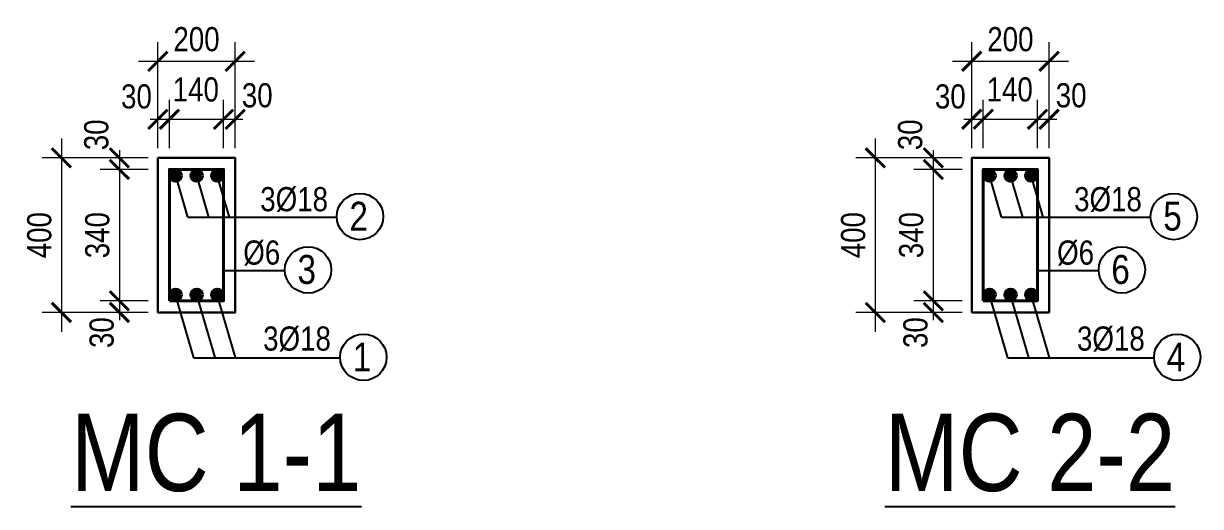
# Model space of a CAD drawing. Header units: inches. Extents: x -995865 to -814036, y 3430062 to 3602072.
# Drawn here: x -967128 to -964085, y 3485029 to 3486279 of the extents above; entities that cross this region are included whole.
import ezdxf

# ---------------------------------------------------------------- set-up
doc = ezdxf.new("R2010")
doc.units = ezdxf.units.IN
doc.header["$LTSCALE"] = 2.8
doc.header["$MEASUREMENT"] = 0
for name, color, linetype, lineweight in [('duongkichthuoc', 4, 'Continuous', 13), ('NET BAO', 4, 'Continuous', 30), ('THEP DAI', 5, 'Continuous', 40), ('THEP DOC', 2, 'Continuous', 60)]:
    doc.layers.add(name, color=color, linetype=linetype, lineweight=lineweight)
doc.layers.add('text', color=3, linetype='Continuous')
doc.styles.add('Helve-Condense', font='VHELVCN0.TTF')
doc.styles.add('Text.Helve-condense', font='VHELVCN0.TTF')
doc.dimstyles.new('TL25', dxfattribs={"dimscale": 25, "dimtxt": 2.5, "dimasz": 2, "dimexe": 2, "dimexo": 1, "dimgap": 1, "dimtad": 1, "dimdec": 0, "dimzin": 0, "dimdsep": 46, "dimtxsty": 'Helve-Condense', "dimblk": 'ARCHTICK', "dimcen": 2, "dimdle": 2, "dimclrd": 4, "dimclre": 4, "dimclrt": 4, "dimadec": 0, "dimazin": 0, "dimtfac": 0.004, "dimtdec": 0, "dimtmove": 2, "dimatfit": 3, "dimfxl": 1, "dimtolj": 1, "dimtzin": 0, "dimlwd": 9, "dimlwe": 13, "dimarcsym": 1})

# ---------------------------------------------------------------- blocks, each defined once
blk = doc.blocks.new('*D1023')
at = {"layer": 'DEFPOINTS', "color": 0}
for p in [(-966750.5, 3486030.9), (-966780.5, 3485930.9), (-966750.5, 3485930.9)]:
    blk.add_point(p, dxfattribs=at)
at = {"layer": 'duongkichthuoc', "color": 4, "linetype": 'Continuous', "lineweight": 13}
for p, q in [((-966780.5, 3485955.9), (-966780.5, 3486080.9)), ((-966750.5, 3485955.9), (-966750.5, 3486080.9))]:
    blk.add_line(p, q, dxfattribs=at)
at = {"layer": 'duongkichthuoc', "color": 4, "linetype": 'Continuous', "lineweight": 9}
blk.add_line((-966780.5, 3486030.9), (-966750.5, 3486030.9), dxfattribs=at)
at = {"layer": 'duongkichthuoc', "color": 4, "insert": (-966835.8, 3486089.6), "char_height": 62.5, "attachment_point": 5, "style": 'Helve-Condense'}
blk.add_mtext('\\A1;30', dxfattribs=at)
blk = doc.blocks.new('_ArchTick')
at = {"color": 0, "linetype": 'ByBlock', "const_width": 0.15}
blk.add_lwpolyline([(-0.5, -0.5), (0.5, 0.5)], dxfattribs=at)
blk = doc.blocks.new('*D1024')
at = {"layer": 'DEFPOINTS', "color": 0}
for p in [(-966580.5, 3486030.9), (-966610.5, 3485930.9), (-966580.5, 3485930.9)]:
    blk.add_point(p, dxfattribs=at)
at = {"layer": 'duongkichthuoc', "color": 4, "linetype": 'Continuous', "lineweight": 13}
for p, q in [((-966610.5, 3485955.9), (-966610.5, 3486080.9)), ((-966580.5, 3485955.9), (-966580.5, 3486080.9))]:
    blk.add_line(p, q, dxfattribs=at)
at = {"layer": 'duongkichthuoc', "color": 4, "linetype": 'Continuous', "lineweight": 9}
blk.add_line((-966610.5, 3486030.9), (-966580.5, 3486030.9), dxfattribs=at)
at = {"layer": 'duongkichthuoc', "color": 4, "insert": (-966523.5, 3486092.6), "char_height": 62.5, "attachment_point": 5, "style": 'Helve-Condense'}
blk.add_mtext('\\A1;30', dxfattribs=at)
blk = doc.blocks.new('*D1025')
at = {"layer": 'DEFPOINTS', "color": 0}
for p in [(-966780.5, 3485930.9), (-966879.8, 3485900.9), (-966780.5, 3485900.9)]:
    blk.add_point(p, dxfattribs=at)
at = {"layer": 'duongkichthuoc', "color": 4, "linetype": 'Continuous', "lineweight": 13}
for p, q in [((-966805.5, 3485930.9), (-966929.8, 3485930.9)), ((-966805.5, 3485900.9), (-966929.8, 3485900.9))]:
    blk.add_line(p, q, dxfattribs=at)
at = {"layer": 'duongkichthuoc', "color": 4, "linetype": 'Continuous', "lineweight": 9}
blk.add_line((-966879.8, 3485930.9), (-966879.8, 3485900.9), dxfattribs=at)
at = {"layer": 'duongkichthuoc', "color": 4, "insert": (-966939.3, 3485990.7), "char_height": 62.5, "attachment_point": 5, "rotation": 90, "style": 'Helve-Condense'}
blk.add_mtext('\\A1;30', dxfattribs=at)
blk = doc.blocks.new('*D1026')
at = {"layer": 'DEFPOINTS', "color": 0}
for p in [(-966780.5, 3485560.9), (-966879.8, 3485530.9), (-966780.5, 3485530.9)]:
    blk.add_point(p, dxfattribs=at)
at = {"layer": 'duongkichthuoc', "color": 4, "linetype": 'Continuous', "lineweight": 13}
for p, q in [((-966805.5, 3485560.9), (-966929.8, 3485560.9)), ((-966805.5, 3485530.9), (-966929.8, 3485530.9))]:
    blk.add_line(p, q, dxfattribs=at)
at = {"layer": 'duongkichthuoc', "color": 4, "linetype": 'Continuous', "lineweight": 9}
blk.add_line((-966879.8, 3485560.9), (-966879.8, 3485530.9), dxfattribs=at)
at = {"layer": 'duongkichthuoc', "color": 4, "insert": (-966925.5, 3485478.6), "char_height": 62.5, "attachment_point": 5, "rotation": 90, "style": 'Helve-Condense'}
blk.add_mtext('\\A1;30', dxfattribs=at)
blk = doc.blocks.new('*D1031')
at = {"layer": 'DEFPOINTS', "color": 0}
for p in [(-966879.8, 3485930.9), (-967029.8, 3485530.9), (-966879.8, 3485530.9)]:
    blk.add_point(p, dxfattribs=at)
at = {"layer": 'duongkichthuoc', "color": 4, "linetype": 'Continuous', "lineweight": 9}
blk.add_line((-967029.8, 3485980.9), (-967029.8, 3485480.9), dxfattribs=at)
at = {"layer": 'duongkichthuoc', "color": 4, "linetype": 'Continuous', "lineweight": 13}
for p, q in [((-966904.8, 3485930.9), (-967079.8, 3485930.9)), ((-966904.8, 3485530.9), (-967079.8, 3485530.9))]:
    blk.add_line(p, q, dxfattribs=at)
at = {"layer": 'duongkichthuoc', "color": 4, "lineweight": 9, "xscale": 50, "yscale": 50, "zscale": 50}
for p, rotation in [((-967029.8, 3485930.9), 90), ((-967029.8, 3485530.9), 270)]:
    blk.add_blockref('_ArchTick', p, dxfattribs=dict(at, rotation=rotation))
at = {"layer": 'duongkichthuoc', "color": 4, "insert": (-967086.7, 3485730.9), "char_height": 62.5, "attachment_point": 5, "rotation": 90, "style": 'Helve-Condense'}
blk.add_mtext('\\A1;400', dxfattribs=at)
blk = doc.blocks.new('*D1032')
at = {"layer": 'DEFPOINTS', "color": 0}
for p in [(-966580.5, 3486180.9), (-966780.5, 3486030.9), (-966580.5, 3486030.9)]:
    blk.add_point(p, dxfattribs=at)
at = {"layer": 'duongkichthuoc', "color": 4, "linetype": 'Continuous', "lineweight": 13}
for p, q in [((-966780.5, 3486055.9), (-966780.5, 3486230.9)), ((-966580.5, 3486055.9), (-966580.5, 3486230.9))]:
    blk.add_line(p, q, dxfattribs=at)
at = {"layer": 'duongkichthuoc', "color": 4, "linetype": 'Continuous', "lineweight": 9}
blk.add_line((-966830.5, 3486180.9), (-966530.5, 3486180.9), dxfattribs=at)
at = {"layer": 'duongkichthuoc', "color": 4, "lineweight": 9, "xscale": 50, "yscale": 50, "zscale": 50, "rotation": 180}
blk.add_blockref('_ArchTick', (-966780.5, 3486180.9), dxfattribs=at)
at = {"layer": 'duongkichthuoc', "color": 4, "lineweight": 9, "xscale": 50, "yscale": 50, "zscale": 50}
blk.add_blockref('_ArchTick', (-966580.5, 3486180.9), dxfattribs=at)
at = {"layer": 'duongkichthuoc', "color": 4, "insert": (-966680.5, 3486237.8), "char_height": 62.5, "attachment_point": 5, "style": 'Helve-Condense'}
blk.add_mtext('\\A1;200', dxfattribs=at)
blk = doc.blocks.new('*D1035')
at = {"layer": 'DEFPOINTS', "color": 0}
for p in [(-964646.4, 3486030.9), (-964676.4, 3485930.9), (-964646.4, 3485930.9)]:
    blk.add_point(p, dxfattribs=at)
at = {"layer": 'duongkichthuoc', "color": 4, "linetype": 'Continuous', "lineweight": 13}
for p, q in [((-964676.4, 3485955.9), (-964676.4, 3486080.9)), ((-964646.4, 3485955.9), (-964646.4, 3486080.9))]:
    blk.add_line(p, q, dxfattribs=at)
at = {"layer": 'duongkichthuoc', "color": 4, "linetype": 'Continuous', "lineweight": 9}
blk.add_line((-964676.4, 3486030.9), (-964646.4, 3486030.9), dxfattribs=at)
at = {"layer": 'duongkichthuoc', "color": 4, "insert": (-964731.7, 3486089.6), "char_height": 62.5, "attachment_point": 5, "style": 'Helve-Condense'}
blk.add_mtext('\\A1;30', dxfattribs=at)
blk = doc.blocks.new('*D1036')
at = {"layer": 'DEFPOINTS', "color": 0}
for p in [(-964476.4, 3486030.9), (-964506.4, 3485930.9), (-964476.4, 3485930.9)]:
    blk.add_point(p, dxfattribs=at)
at = {"layer": 'duongkichthuoc', "color": 4, "linetype": 'Continuous', "lineweight": 13}
for p, q in [((-964506.4, 3485955.9), (-964506.4, 3486080.9)), ((-964476.4, 3485955.9), (-964476.4, 3486080.9))]:
    blk.add_line(p, q, dxfattribs=at)
at = {"layer": 'duongkichthuoc', "color": 4, "linetype": 'Continuous', "lineweight": 9}
blk.add_line((-964506.4, 3486030.9), (-964476.4, 3486030.9), dxfattribs=at)
at = {"layer": 'duongkichthuoc', "color": 4, "insert": (-964419.4, 3486092.6), "char_height": 62.5, "attachment_point": 5, "style": 'Helve-Condense'}
blk.add_mtext('\\A1;30', dxfattribs=at)
blk = doc.blocks.new('*D1037')
at = {"layer": 'DEFPOINTS', "color": 0}
for p in [(-964676.4, 3485930.9), (-964775.7, 3485900.9), (-964676.4, 3485900.9)]:
    blk.add_point(p, dxfattribs=at)
at = {"layer": 'duongkichthuoc', "color": 4, "linetype": 'Continuous', "lineweight": 13}
for p, q in [((-964701.4, 3485930.9), (-964825.7, 3485930.9)), ((-964701.4, 3485900.9), (-964825.7, 3485900.9))]:
    blk.add_line(p, q, dxfattribs=at)
at = {"layer": 'duongkichthuoc', "color": 4, "linetype": 'Continuous', "lineweight": 9}
blk.add_line((-964775.7, 3485930.9), (-964775.7, 3485900.9), dxfattribs=at)
at = {"layer": 'duongkichthuoc', "color": 4, "insert": (-964835.2, 3485990.7), "char_height": 62.5, "attachment_point": 5, "rotation": 90, "style": 'Helve-Condense'}
blk.add_mtext('\\A1;30', dxfattribs=at)
blk = doc.blocks.new('*D1038')
at = {"layer": 'DEFPOINTS', "color": 0}
for p in [(-964676.4, 3485560.9), (-964775.7, 3485530.9), (-964676.4, 3485530.9)]:
    blk.add_point(p, dxfattribs=at)
at = {"layer": 'duongkichthuoc', "color": 4, "linetype": 'Continuous', "lineweight": 13}
for p, q in [((-964701.4, 3485560.9), (-964825.7, 3485560.9)), ((-964701.4, 3485530.9), (-964825.7, 3485530.9))]:
    blk.add_line(p, q, dxfattribs=at)
at = {"layer": 'duongkichthuoc', "color": 4, "linetype": 'Continuous', "lineweight": 9}
blk.add_line((-964775.7, 3485560.9), (-964775.7, 3485530.9), dxfattribs=at)
at = {"layer": 'duongkichthuoc', "color": 4, "insert": (-964821.5, 3485478.6), "char_height": 62.5, "attachment_point": 5, "rotation": 90, "style": 'Helve-Condense'}
blk.add_mtext('\\A1;30', dxfattribs=at)
blk = doc.blocks.new('*D1039')
at = {"layer": 'DEFPOINTS', "color": 0}
for p in [(-964775.7, 3485930.9), (-964925.7, 3485530.9), (-964775.7, 3485530.9)]:
    blk.add_point(p, dxfattribs=at)
at = {"layer": 'duongkichthuoc', "color": 4, "linetype": 'Continuous', "lineweight": 9}
blk.add_line((-964925.7, 3485980.9), (-964925.7, 3485480.9), dxfattribs=at)
at = {"layer": 'duongkichthuoc', "color": 4, "linetype": 'Continuous', "lineweight": 13}
for p, q in [((-964800.7, 3485930.9), (-964975.7, 3485930.9)), ((-964800.7, 3485530.9), (-964975.7, 3485530.9))]:
    blk.add_line(p, q, dxfattribs=at)
at = {"layer": 'duongkichthuoc', "color": 4, "lineweight": 9, "xscale": 50, "yscale": 50, "zscale": 50}
for p, rotation in [((-964925.7, 3485930.9), 90), ((-964925.7, 3485530.9), 270)]:
    blk.add_blockref('_ArchTick', p, dxfattribs=dict(at, rotation=rotation))
at = {"layer": 'duongkichthuoc', "color": 4, "insert": (-964982.6, 3485730.9), "char_height": 62.5, "attachment_point": 5, "rotation": 90, "style": 'Helve-Condense'}
blk.add_mtext('\\A1;400', dxfattribs=at)
blk = doc.blocks.new('*D1040')
at = {"layer": 'DEFPOINTS', "color": 0}
for p in [(-964476.4, 3486180.9), (-964676.4, 3486030.9), (-964476.4, 3486030.9)]:
    blk.add_point(p, dxfattribs=at)
at = {"layer": 'duongkichthuoc', "color": 4, "linetype": 'Continuous', "lineweight": 13}
for p, q in [((-964676.4, 3486055.9), (-964676.4, 3486230.9)), ((-964476.4, 3486055.9), (-964476.4, 3486230.9))]:
    blk.add_line(p, q, dxfattribs=at)
at = {"layer": 'duongkichthuoc', "color": 4, "linetype": 'Continuous', "lineweight": 9}
blk.add_line((-964726.4, 3486180.9), (-964426.4, 3486180.9), dxfattribs=at)
at = {"layer": 'duongkichthuoc', "color": 4, "lineweight": 9, "xscale": 50, "yscale": 50, "zscale": 50, "rotation": 180}
blk.add_blockref('_ArchTick', (-964676.4, 3486180.9), dxfattribs=at)
at = {"layer": 'duongkichthuoc', "color": 4, "lineweight": 9, "xscale": 50, "yscale": 50, "zscale": 50}
blk.add_blockref('_ArchTick', (-964476.4, 3486180.9), dxfattribs=at)
at = {"layer": 'duongkichthuoc', "color": 4, "insert": (-964576.4, 3486237.8), "char_height": 62.5, "attachment_point": 5, "style": 'Helve-Condense'}
blk.add_mtext('\\A1;200', dxfattribs=at)

msp = doc.modelspace()

# ---------------------------------------------------------------- hatches: boundary and pattern name
at = {"layer": 'THEP DOC'}
for points in [[(-966746.8, 3485885, 1), (-966721.8, 3485885, 1)], [(-966667.5, 3485885, 1), (-966692.5, 3485885, 1)], [(-966614.2, 3485885, 1), (-966639.2, 3485885, 1)], [(-964617.7, 3485885, 1), (-964642.7, 3485885, 1)], [(-964563.4, 3485885, 1), (-964588.4, 3485885, 1)], [(-964510.1, 3485885, 1), (-964535.1, 3485885, 1)], [(-966721.8, 3485576.7, 1), (-966746.8, 3485576.7, 1)], [(-966667.5, 3485576.7, 1), (-966692.5, 3485576.7, 1)], [(-966614.2, 3485576.7, 1), (-966639.2, 3485576.7, 1)], [(-964617.7, 3485576.7, 1), (-964642.7, 3485576.7, 1)], [(-964563.4, 3485576.7, 1), (-964588.4, 3485576.7, 1)], [(-964510.1, 3485576.7, 1), (-964535.1, 3485576.7, 1)]]:
    msp.add_hatch(color=256, dxfattribs=at).paths.add_polyline_path(points)

# ---------------------------------------------------------------- linework, layer by layer
at = {"layer": 'duongkichthuoc', "color": 4, "linetype": 'Continuous', "lineweight": 13}
for p, q in [((-966750.5, 3485955.9), (-966750.5, 3486080.9)), ((-966610.5, 3485955.9), (-966610.5, 3486080.9)), ((-964646.4, 3485955.9), (-964646.4, 3486080.9)), ((-964506.4, 3485955.9), (-964506.4, 3486080.9)), ((-966800.5, 3486030.9), (-966560.5, 3486030.9)), ((-964696.4, 3486030.9), (-964456.4, 3486030.9)), ((-966879.8, 3485950.9), (-966879.8, 3485510.9)), ((-964775.7, 3485950.9), (-964775.7, 3485510.9)), ((-966805.5, 3485900.9), (-966929.8, 3485900.9)), ((-964701.4, 3485900.9), (-964825.7, 3485900.9)), ((-966805.5, 3485560.9), (-966929.8, 3485560.9)), ((-964701.4, 3485560.9), (-964825.7, 3485560.9))]:
    msp.add_line(p, q, dxfattribs=at)
at = {"layer": 'NET BAO'}
for points in [[(-966780.5, 3485530.9), (-966580.5, 3485530.9), (-966580.5, 3485930.9), (-966780.5, 3485930.9)], [(-964676.4, 3485530.9), (-964476.4, 3485530.9), (-964476.4, 3485930.9), (-964676.4, 3485930.9)]]:
    msp.add_lwpolyline(points, close=True, dxfattribs=at)
at = {"layer": 'text'}
for p, q in [((-966703.1, 3485777.6), (-966734.3, 3485885)), ((-966648.7, 3485777.6), (-966680, 3485885)), ((-966595.4, 3485777.6), (-966626.7, 3485885)), ((-964599, 3485777.6), (-964630.2, 3485885)), ((-964544.6, 3485777.6), (-964575.9, 3485885)), ((-964491.3, 3485777.6), (-964522.6, 3485885)), ((-966703.1, 3485777.6), (-966317.9, 3485777.6)), ((-964599, 3485777.6), (-964213.8, 3485777.6)), ((-966610.5, 3485639.3), (-966452.1, 3485639.3)), ((-964506.4, 3485639.3), (-964348, 3485639.3)), ((-966687.5, 3485413.2), (-966734.9, 3485576.2)), ((-966632.6, 3485413.8), (-966680, 3485576.7)), ((-966579.3, 3485413.8), (-966626.7, 3485576.7)), ((-964583.4, 3485413.2), (-964630.8, 3485576.2)), ((-964528.5, 3485413.8), (-964575.9, 3485576.7)), ((-964475.2, 3485413.8), (-964522.6, 3485576.7)), ((-966687.5, 3485413.2), (-966309.1, 3485413.2)), ((-964583.4, 3485413.2), (-964205, 3485413.2))]:
    msp.add_line(p, q, dxfattribs=at)
for centre in [(-966257.9, 3485779), (-964153.8, 3485779), (-966392.1, 3485640.8), (-964288.1, 3485640.8), (-966249.1, 3485414.7), (-964145, 3485414.7)]:
    msp.add_circle(centre, 60, dxfattribs=at)
at = {"layer": 'THEP DAI'}
for points in [[(-966750.5, 3485560.9), (-966610.5, 3485560.9), (-966610.5, 3485900.9), (-966750.5, 3485900.9)], [(-964646.4, 3485560.9), (-964506.4, 3485560.9), (-964506.4, 3485900.9), (-964646.4, 3485900.9)]]:
    msp.add_lwpolyline(points, close=True, dxfattribs=at)
at = {"layer": 'THEP DOC'}
for centre in [(-966734.3, 3485885), (-966680, 3485885), (-966626.7, 3485885), (-964630.2, 3485885), (-964575.9, 3485885), (-964522.6, 3485885), (-966734.3, 3485576.7), (-966680, 3485576.7), (-966626.7, 3485576.7), (-964630.2, 3485576.7), (-964575.9, 3485576.7), (-964522.6, 3485576.7)]:
    msp.add_circle(centre, 12.5, dxfattribs=at)

# ---------------------------------------------------------------- block references
at = {"layer": 'duongkichthuoc', "color": 4, "lineweight": 13, "xscale": 50, "yscale": 50, "zscale": 50}
for p, rotation in [((-966780.5, 3486030.9), 180), ((-966750.5, 3486030.9), 180), ((-966580.5, 3486030.9), 180), ((-964676.4, 3486030.9), 180), ((-964646.4, 3486030.9), 180), ((-964476.4, 3486030.9), 180), ((-966879.8, 3485930.9), 90), ((-964775.7, 3485930.9), 90), ((-966879.8, 3485900.9), 90), ((-964775.7, 3485900.9), 90), ((-966879.8, 3485560.9), 270), ((-964775.7, 3485560.9), 270), ((-966879.8, 3485530.9), 90), ((-964775.7, 3485530.9), 90)]:
    msp.add_blockref('_ArchTick', p, dxfattribs=dict(at, rotation=rotation))
for p in [(-966610.5, 3486030.9), (-964506.4, 3486030.9)]:
    msp.add_blockref('_ArchTick', p, dxfattribs=at)

# ---------------------------------------------------------------- texts
at = {"layer": 'duongkichthuoc', "color": 4, "char_height": 62.5, "attachment_point": 5, "style": 'Helve-Condense'}
for insert in [(-966682.3, 3486107.7), (-964578.2, 3486107.7)]:
    msp.add_mtext('\\A1;140', dxfattribs=dict(at, insert=insert))
at = {"layer": 'duongkichthuoc', "color": 4, "char_height": 62.5, "attachment_point": 5, "rotation": 90, "style": 'Helve-Condense'}
for insert in [(-966936.7, 3485730.9), (-964832.6, 3485730.9)]:
    msp.add_mtext('\\A1;340', dxfattribs=dict(at, insert=insert))
at = {"layer": 'text', "color": 4, "style": 'Text.Helve-condense'}
for s, insert, char_height, width, attachment_point in [('3Þ18', (-966340.6, 3485855.3), 62.5, 327.058, 3), ('3Þ18', (-964236.5, 3485855.3), 62.5, 327.058, 3), ('2', (-966261.3, 3485779.8), 75, 317.247, 5), ('5', (-964157.2, 3485779.8), 75, 317.247, 5), ('Þ6', (-966464.1, 3485717.1), 62.5, 327.058, 3), ('Þ6', (-964360.1, 3485717.1), 62.5, 327.058, 3), ('3', (-966395.5, 3485641.6), 75, 317.247, 5), ('6', (-964291.5, 3485641.6), 75, 317.247, 5), ('3Þ18', (-966333.1, 3485494.5), 62.5, 327.058, 3), ('3Þ18', (-964229, 3485494.5), 62.5, 327.058, 3), ('1', (-966252.5, 3485415.5), 75, 317.247, 5), ('4', (-964148.4, 3485415.5), 75, 317.247, 5)]:
    msp.add_mtext(s, dxfattribs=dict(at, insert=insert, char_height=char_height, width=width, attachment_point=attachment_point))
at = {"layer": 'text', "char_height": 200, "width": 5430.178, "attachment_point": 1, "style": 'Text.Helve-condense'}
for s, insert in [('{\\LMC 1-1}', (-967005.2, 3485268.5)), ('{\\LMC 2-2}', (-964901.1, 3485268.5))]:
    msp.add_mtext(s, dxfattribs=dict(at, insert=insert))

# ---------------------------------------------------------------- dimensions: what is measured, and where the dimension line sits
at = {"layer": 'duongkichthuoc'}
for base, p1, p2, picture, middle in [((-966580.5, 3486180.9), (-966780.5, 3486030.9), (-966580.5, 3486030.9), '*D1032', (-966680.5, 3486237.8)), ((-964476.4, 3486180.9), (-964676.4, 3486030.9), (-964476.4, 3486030.9), '*D1040', (-964576.4, 3486237.8))]:
    dim = msp.add_linear_dim(base=base, p1=p1, p2=p2, dimstyle='TL25', dxfattribs=at)
    dim.commit()
    dim.dimension.update_dxf_attribs({"geometry": picture, "text_midpoint": middle})
for base, p1, p2, picture, middle in [((-966750.5, 3486030.9), (-966780.5, 3485930.9), (-966750.5, 3485930.9), '*D1023', (-966835.8, 3486089.6)), ((-966580.5, 3486030.9), (-966610.5, 3485930.9), (-966580.5, 3485930.9), '*D1024', (-966523.5, 3486092.6)), ((-964646.4, 3486030.9), (-964676.4, 3485930.9), (-964646.4, 3485930.9), '*D1035', (-964731.7, 3486089.6)), ((-964476.4, 3486030.9), (-964506.4, 3485930.9), (-964476.4, 3485930.9), '*D1036', (-964419.4, 3486092.6))]:
    dim = msp.add_linear_dim(base=base, p1=p1, p2=p2, dimstyle='TL25', dxfattribs=at)
    dim.commit()
    dim.dimension.update_dxf_attribs({"geometry": picture, "text_midpoint": middle, "dimtype": 160})
for base, p1, p2, picture, middle in [((-966879.8, 3485900.9), (-966780.5, 3485930.9), (-966780.5, 3485900.9), '*D1025', (-966939.3, 3485990.7)), ((-964775.7, 3485900.9), (-964676.4, 3485930.9), (-964676.4, 3485900.9), '*D1037', (-964835.2, 3485990.7)), ((-966879.8, 3485530.9), (-966780.5, 3485560.9), (-966780.5, 3485530.9), '*D1026', (-966925.5, 3485478.6)), ((-964775.7, 3485530.9), (-964676.4, 3485560.9), (-964676.4, 3485530.9), '*D1038', (-964821.5, 3485478.6))]:
    dim = msp.add_linear_dim(base=base, p1=p1, p2=p2, angle=90, dimstyle='TL25', dxfattribs=at)
    dim.commit()
    dim.dimension.update_dxf_attribs({"geometry": picture, "text_midpoint": middle, "dimtype": 160})
for base, p1, p2, picture, middle in [((-967029.8, 3485530.9), (-966879.8, 3485930.9), (-966879.8, 3485530.9), '*D1031', (-967086.7, 3485730.9)), ((-964925.7, 3485530.9), (-964775.7, 3485930.9), (-964775.7, 3485530.9), '*D1039', (-964982.6, 3485730.9))]:
    dim = msp.add_linear_dim(base=base, p1=p1, p2=p2, angle=90, dimstyle='TL25', dxfattribs=at)
    dim.commit()
    dim.dimension.update_dxf_attribs({"geometry": picture, "text_midpoint": middle})

doc.saveas('drawing.dxf')
